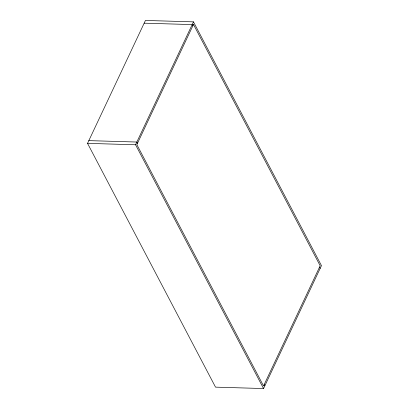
<?xml version="1.0" encoding="UTF-8"?>
<svg xmlns="http://www.w3.org/2000/svg" width="409" height="409" viewBox="0 0 409 409"><rect width="100%" height="100%" fill="white"/><g stroke="black" fill="none" stroke-linecap="round" stroke-linejoin="round"><path stroke-width="0.61" d="M87.536 143.365L145.451 20.45L193.477 21.856L321.464 265.635L263.549 388.55L215.523 387.144L87.536 143.365L135.558 144.766L263.549 388.55M135.558 144.766L193.477 21.856M144.167 23.18L192.189 24.586L192.838 25.823M88.825 140.63L136.846 142.035L137.496 143.273M319.526 267.133L320.175 268.37M264.183 384.583L264.833 385.82M193.483 24.458L136.851 144.638L263.539 385.948L320.17 265.763L193.483 24.458"/></g></svg>
